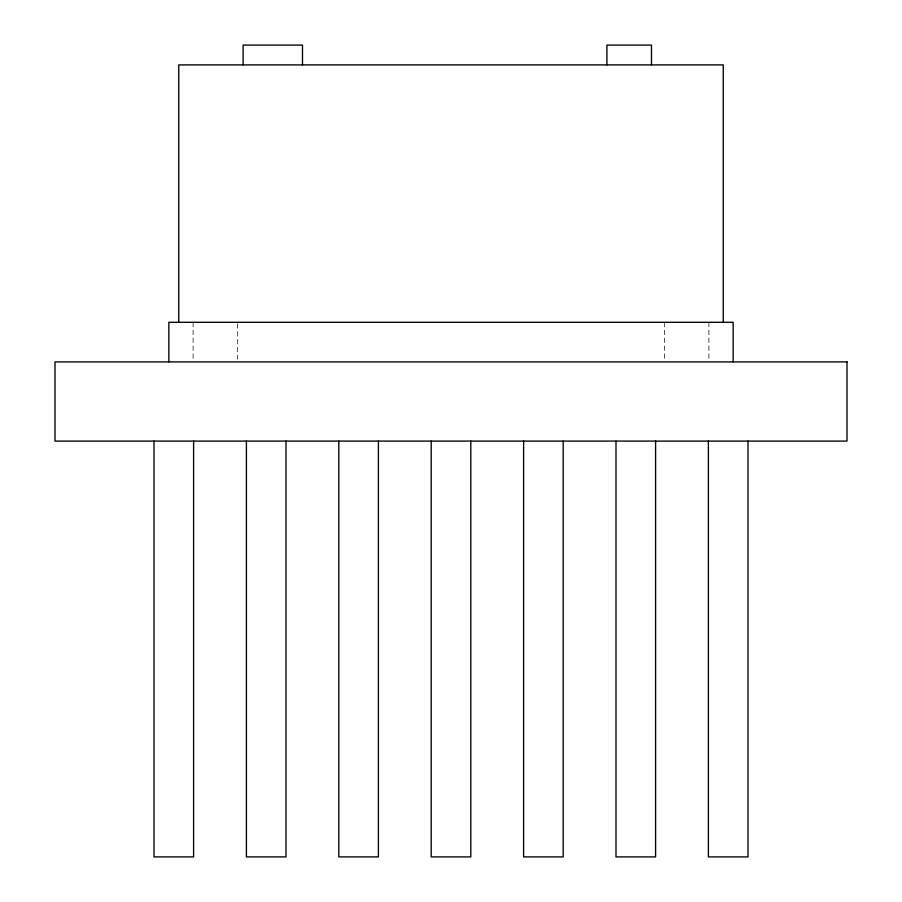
<?xml version="1.0" encoding="UTF-8"?>
<svg xmlns="http://www.w3.org/2000/svg" width="902" height="902" viewBox="0 0 902 902"><rect width="100%" height="100%" fill="white"/><g stroke="black" fill="none" stroke-linecap="round" stroke-linejoin="round"><path stroke-width="0.68" stroke-dasharray="4.51 3.38" d="M708.893 322.296L708.893 359.165M664.346 322.296L664.346 359.165M237.654 323.66L237.654 359.165M193.107 322.296L193.107 359.165"/><path stroke-width="1.35" d="M747.995 441.101L747.995 856.9L708.397 856.9L708.397 441.101M733.146 361.905L733.146 322.296L168.854 322.296L168.854 361.905M723.246 322.296L723.246 64.899L178.754 64.899L178.754 322.296M655.596 441.101L655.596 856.9L615.998 856.9L615.998 441.101M651.469 64.899L651.469 45.1L606.922 45.1L606.922 64.899M563.198 441.101L563.198 856.9L523.6 856.9L523.6 441.101M470.799 441.101L470.799 856.9L431.201 856.9L431.201 441.101M378.4 441.101L378.4 856.9L338.802 856.9L338.802 441.101M302.497 64.899L302.497 45.1L243.1 45.1L243.1 64.899M286.002 441.101L286.002 856.9L246.404 856.9L246.404 441.101M193.603 441.101L193.603 856.9L154.005 856.9L154.005 441.101M847.001 361.905L54.999 361.905L54.999 441.101L847.001 441.101L847.001 361.905"/></g></svg>
